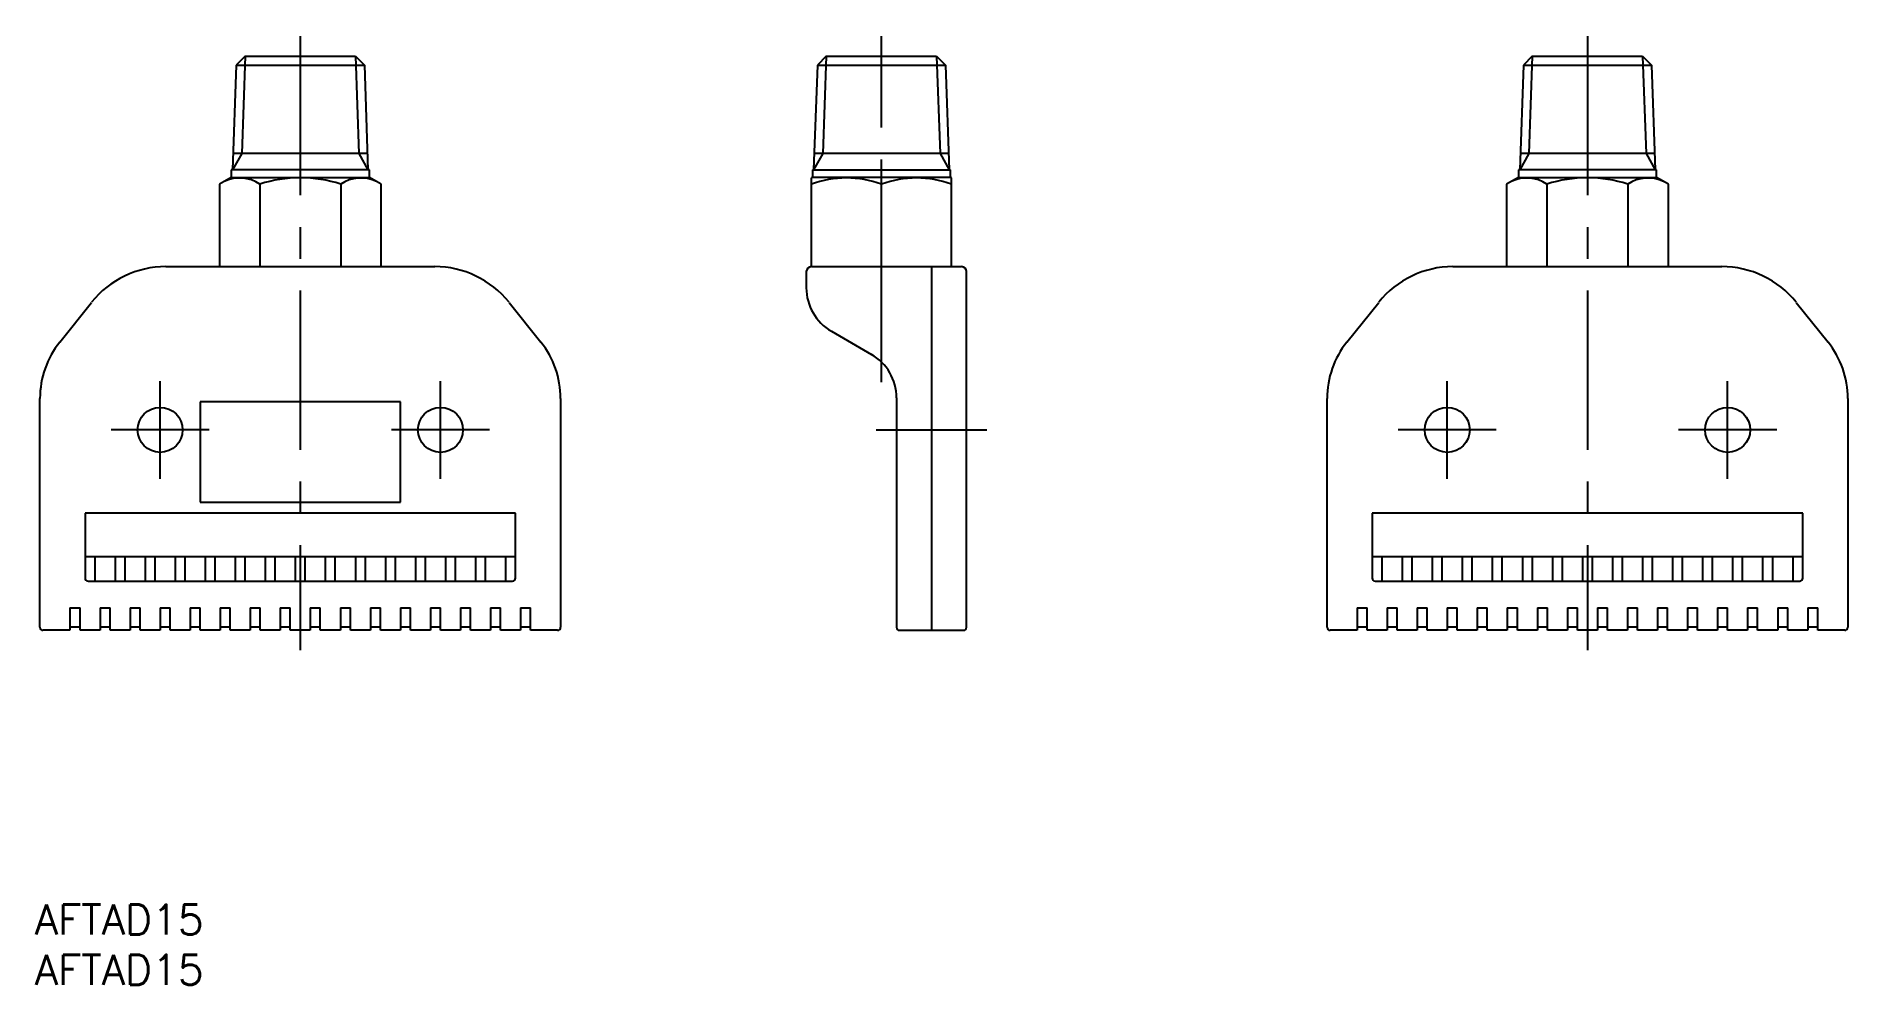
# Model space of a CAD drawing. Extents: x 0 to 181, y -8 to 87.
import ezdxf

# ---------------------------------------------------------------- set-up
doc = ezdxf.new("R2010")
doc.units = 0
doc.header["$LTSCALE"] = 0.5
doc.linetypes.add('CENTER', pattern=[50.8, 31.75, -6.35, 6.35, -6.35])
doc.layers.get('0').update_dxf_attribs({"linetype": 'CONTINUOUS'})
doc.layers.add('CENTER', color=1, linetype='CENTER')
doc.styles.get("Standard").update_dxf_attribs({"font": 'txt.shx', "height": 3, "bigfont": 'bigfont.shx'})

# ---------------------------------------------------------------- blocks, each defined once
blk = doc.blocks.new('*U4')
at = {"color": 7, "linetype": 'CONTINUOUS'}
blk.add_text('AFTAD15', height=3, dxfattribs=at).set_placement((0, -3))
blk = doc.blocks.new('*U5')
at = {"color": 7, "linetype": 'CONTINUOUS'}
blk.add_text('AFTAD15', height=3, dxfattribs=at).set_placement((0, -8))

msp = doc.modelspace()

# ---------------------------------------------------------------- linework, layer by layer
at = {"color": 7, "linetype": 'CONTINUOUS'}
for p, q in [((20.1, 83.8), (19.74, 73.34)), ((20.99, 84.69), (20.1, 83.8)), ((20.1, 83.8), (32.9, 83.8)), ((20.99, 84.69), (32.01, 84.69)), ((32.01, 84.69), (32.9, 83.8)), ((32.9, 83.8), (33.26, 73.34)), ((78.14, 83.8), (77.77, 73.34)), ((79.02, 84.69), (78.14, 83.8)), ((78.14, 83.8), (90.94, 83.8)), ((79.02, 84.69), (90.05, 84.69)), ((90.05, 84.69), (90.94, 83.8)), ((90.94, 83.8), (91.3, 73.34)), ((148.65, 83.8), (148.29, 73.34)), ((149.54, 84.69), (148.65, 83.8)), ((148.65, 83.8), (161.45, 83.8)), ((149.54, 84.69), (160.56, 84.69)), ((160.56, 84.69), (161.45, 83.8)), ((161.45, 83.8), (161.81, 73.34)), ((33.21, 74.98), (19.79, 74.98)), ((91.24, 74.98), (77.83, 74.98)), ((161.76, 74.98), (148.34, 74.98)), ((19.6, 72.6), (18.42, 71.92)), ((19.6, 73.34), (19.6, 72.6)), ((33.4, 73.34), (19.6, 73.34)), ((19.6, 72.6), (33.4, 72.6)), ((33.4, 72.6), (33.4, 73.34)), ((34.58, 71.92), (33.4, 72.6)), ((77.64, 72.6), (77.54, 72.54)), ((77.54, 63.69), (77.54, 72.54)), ((77.64, 73.34), (77.64, 72.6)), ((77.64, 73.34), (91.44, 73.34)), ((91.44, 72.6), (77.64, 72.6)), ((91.44, 72.6), (91.44, 73.34)), ((91.54, 72.54), (91.44, 72.6)), ((91.54, 63.69), (91.54, 72.54)), ((148.15, 72.6), (146.97, 71.92)), ((148.15, 73.34), (148.15, 72.6)), ((161.95, 73.34), (148.15, 73.34)), ((148.15, 72.6), (161.95, 72.6)), ((161.95, 72.6), (161.95, 73.34)), ((163.13, 71.92), (161.95, 72.6)), ((18.42, 71.92), (18.42, 63.69)), ((22.46, 71.92), (22.46, 63.69)), ((30.54, 71.92), (30.54, 63.69)), ((34.58, 63.69), (34.58, 71.92)), ((84.54, 63.69), (84.54, 71.92)), ((146.97, 71.92), (146.97, 63.69)), ((151.01, 71.92), (151.01, 63.69)), ((159.09, 71.92), (159.09, 63.69)), ((163.13, 63.69), (163.13, 71.92)), ((13.07, 63.69), (39.93, 63.69)), ((77.54, 63.69), (92.54, 63.69)), ((89.54, 63.69), (89.54, 60.11)), ((141.62, 63.69), (168.48, 63.69)), ((77.04, 63.19), (77.04, 61.57)), ((93.04, 27.69), (93.04, 63.19)), ((2.47, 56.15), (5.65, 60.12)), ((47.35, 60.12), (50.53, 56.15)), ((89.54, 60.11), (89.54, 55.53)), ((131.02, 56.15), (134.2, 60.12)), ((175.9, 60.12), (179.08, 56.15)), ((79.54, 57.24), (83.54, 54.93)), ((89.54, 55.53), (89.54, 49.91)), ((0.5, 27.69), (0.5, 50.53)), ((36.5, 50.19), (16.5, 50.19)), ((16.5, 50.19), (16.5, 40.19)), ((36.5, 40.19), (36.5, 50.19)), ((52.5, 50.53), (52.5, 27.69)), ((86.04, 50.6), (86.04, 27.69)), ((89.54, 49.91), (89.54, 27.69)), ((129.05, 27.69), (129.05, 50.53)), ((181.05, 50.53), (181.05, 27.69)), ((16.5, 40.19), (36.5, 40.19)), ((5, 39.09), (5, 32.6)), ((48, 39.09), (5, 39.09)), ((48, 32.6), (48, 39.09)), ((133.55, 39.09), (133.55, 32.6)), ((176.55, 39.09), (133.55, 39.09)), ((176.55, 32.6), (176.55, 39.09)), ((5, 34.76), (48, 34.76)), ((6, 32.3), (6, 34.76)), ((8, 34.76), (8, 32.3)), ((9, 32.3), (9, 34.76)), ((9, 32.3), (9, 34.76)), ((11, 34.76), (11, 32.3)), ((12, 32.3), (12, 34.76)), ((14, 34.76), (14, 32.3)), ((15, 32.3), (15, 34.76)), ((17, 34.76), (17, 32.3)), ((17, 34.76), (17, 32.3)), ((18, 32.3), (18, 34.76)), ((20, 34.76), (20, 32.3)), ((21, 32.3), (21, 34.76)), ((23, 34.76), (23, 32.3)), ((24, 32.3), (24, 34.76)), ((26, 34.76), (26, 32.3)), ((27, 32.3), (27, 34.76)), ((29, 34.76), (29, 32.3)), ((30, 32.3), (30, 34.76)), ((32, 34.76), (32, 32.3)), ((33, 32.3), (33, 34.76)), ((35, 34.76), (35, 32.3)), ((35, 34.76), (35, 32.3)), ((36, 32.3), (36, 34.76)), ((38, 34.76), (38, 32.3)), ((39, 32.3), (39, 34.76)), ((41, 34.76), (41, 32.3)), ((41, 34.76), (41, 32.3)), ((42, 32.3), (42, 34.76)), ((44, 34.76), (44, 32.3)), ((45, 32.3), (45, 34.76)), ((47, 34.76), (47, 32.3)), ((133.55, 34.76), (176.55, 34.76)), ((134.55, 32.3), (134.55, 34.76)), ((136.55, 34.76), (136.55, 32.3)), ((137.55, 32.3), (137.55, 34.76)), ((137.55, 32.3), (137.55, 34.76)), ((139.55, 34.76), (139.55, 32.3)), ((140.55, 32.3), (140.55, 34.76)), ((142.55, 34.76), (142.55, 32.3)), ((143.55, 32.3), (143.55, 34.76)), ((145.55, 34.76), (145.55, 32.3)), ((145.55, 34.76), (145.55, 32.3)), ((146.55, 32.3), (146.55, 34.76)), ((148.55, 34.76), (148.55, 32.3)), ((149.55, 32.3), (149.55, 34.76)), ((151.55, 34.76), (151.55, 32.3)), ((152.55, 32.3), (152.55, 34.76)), ((154.55, 34.76), (154.55, 32.3)), ((155.55, 32.3), (155.55, 34.76)), ((157.55, 34.76), (157.55, 32.3)), ((158.55, 32.3), (158.55, 34.76)), ((160.55, 34.76), (160.55, 32.3)), ((161.55, 32.3), (161.55, 34.76)), ((163.55, 34.76), (163.55, 32.3)), ((163.55, 34.76), (163.55, 32.3)), ((164.55, 32.3), (164.55, 34.76)), ((166.55, 34.76), (166.55, 32.3)), ((167.55, 32.3), (167.55, 34.76)), ((169.55, 34.76), (169.55, 32.3)), ((169.55, 34.76), (169.55, 32.3)), ((170.55, 32.3), (170.55, 34.76)), ((172.55, 34.76), (172.55, 32.3)), ((173.55, 32.3), (173.55, 34.76)), ((175.55, 34.76), (175.55, 32.3)), ((5.3, 32.3), (47.7, 32.3)), ((133.85, 32.3), (176.25, 32.3)), ((3.5, 29.63), (4.5, 29.63)), ((3.5, 29.63), (3.5, 27.39)), ((4.5, 27.39), (4.5, 29.63)), ((6.5, 29.63), (7.5, 29.63)), ((6.5, 29.63), (6.5, 27.39)), ((7.5, 27.39), (7.5, 29.63)), ((9.5, 29.63), (10.5, 29.63)), ((9.5, 29.63), (9.5, 27.39)), ((10.5, 27.39), (10.5, 29.63)), ((12.5, 29.63), (13.5, 29.63)), ((12.5, 29.63), (12.5, 27.39)), ((13.5, 27.39), (13.5, 29.63)), ((15.5, 29.63), (16.5, 29.63)), ((15.5, 29.63), (15.5, 27.39)), ((16.5, 27.39), (16.5, 29.63)), ((18.5, 29.63), (19.5, 29.63)), ((18.5, 29.63), (18.5, 27.39)), ((19.5, 27.39), (19.5, 29.63)), ((21.5, 29.63), (22.5, 29.63)), ((21.5, 29.63), (21.5, 27.39)), ((22.5, 27.39), (22.5, 29.63)), ((24.5, 29.63), (25.5, 29.63)), ((24.5, 29.63), (24.5, 27.39)), ((25.5, 27.39), (25.5, 29.63)), ((27.5, 29.63), (28.5, 29.63)), ((27.5, 29.63), (27.5, 27.39)), ((28.5, 27.39), (28.5, 29.63)), ((30.5, 29.63), (31.5, 29.63)), ((30.5, 29.63), (30.5, 27.39)), ((31.5, 27.39), (31.5, 29.63)), ((33.5, 29.63), (34.5, 29.63)), ((33.5, 29.63), (33.5, 27.39)), ((34.5, 27.39), (34.5, 29.63)), ((36.5, 29.63), (37.5, 29.63)), ((36.5, 29.63), (36.5, 27.39)), ((37.5, 27.39), (37.5, 29.63)), ((39.5, 29.63), (40.5, 29.63)), ((39.5, 29.63), (39.5, 27.39)), ((40.5, 27.39), (40.5, 29.63)), ((42.5, 29.63), (43.5, 29.63)), ((42.5, 29.63), (42.5, 27.39)), ((43.5, 27.39), (43.5, 29.63)), ((45.5, 29.63), (46.5, 29.63)), ((45.5, 29.63), (45.5, 27.39)), ((46.5, 27.39), (46.5, 29.63)), ((48.5, 29.63), (49.5, 29.63)), ((48.5, 29.63), (48.5, 27.39)), ((49.5, 27.39), (49.5, 29.63)), ((132.05, 29.63), (133.05, 29.63)), ((132.05, 29.63), (132.05, 27.39)), ((133.05, 27.39), (133.05, 29.63)), ((135.05, 29.63), (136.05, 29.63)), ((135.05, 29.63), (135.05, 27.39)), ((136.05, 27.39), (136.05, 29.63)), ((138.05, 29.63), (139.05, 29.63)), ((138.05, 29.63), (138.05, 27.39)), ((139.05, 27.39), (139.05, 29.63)), ((141.05, 29.63), (142.05, 29.63)), ((141.05, 29.63), (141.05, 27.39)), ((142.05, 27.39), (142.05, 29.63)), ((144.05, 29.63), (145.05, 29.63)), ((144.05, 29.63), (144.05, 27.39)), ((145.05, 27.39), (145.05, 29.63)), ((147.05, 29.63), (148.05, 29.63)), ((147.05, 29.63), (147.05, 27.39)), ((148.05, 27.39), (148.05, 29.63)), ((150.05, 29.63), (151.05, 29.63)), ((150.05, 29.63), (150.05, 27.39)), ((151.05, 27.39), (151.05, 29.63)), ((153.05, 29.63), (154.05, 29.63)), ((153.05, 29.63), (153.05, 27.39)), ((154.05, 27.39), (154.05, 29.63)), ((156.05, 29.63), (157.05, 29.63)), ((156.05, 29.63), (156.05, 27.39)), ((157.05, 27.39), (157.05, 29.63)), ((159.05, 29.63), (160.05, 29.63)), ((159.05, 29.63), (159.05, 27.39)), ((160.05, 27.39), (160.05, 29.63)), ((162.05, 29.63), (163.05, 29.63)), ((162.05, 29.63), (162.05, 27.39)), ((163.05, 27.39), (163.05, 29.63)), ((165.05, 29.63), (166.05, 29.63)), ((165.05, 29.63), (165.05, 27.39)), ((166.05, 27.39), (166.05, 29.63)), ((168.05, 29.63), (169.05, 29.63)), ((168.05, 29.63), (168.05, 27.39)), ((169.05, 27.39), (169.05, 29.63)), ((171.05, 29.63), (172.05, 29.63)), ((171.05, 29.63), (171.05, 27.39)), ((172.05, 27.39), (172.05, 29.63)), ((174.05, 29.63), (175.05, 29.63)), ((174.05, 29.63), (174.05, 27.39)), ((175.05, 27.39), (175.05, 29.63)), ((177.05, 29.63), (178.05, 29.63)), ((177.05, 29.63), (177.05, 27.39)), ((178.05, 27.39), (178.05, 29.63)), ((3.5, 27.39), (0.8, 27.39)), ((4.5, 27.69), (3.5, 27.69)), ((6.5, 27.39), (4.5, 27.39)), ((7.5, 27.69), (6.5, 27.69)), ((9.5, 27.39), (7.5, 27.39)), ((10.5, 27.69), (9.5, 27.69)), ((12.5, 27.39), (10.5, 27.39)), ((13.5, 27.69), (12.5, 27.69)), ((15.5, 27.39), (13.5, 27.39)), ((16.5, 27.69), (15.5, 27.69)), ((18.5, 27.39), (16.5, 27.39)), ((19.5, 27.69), (18.5, 27.69)), ((21.5, 27.39), (19.5, 27.39)), ((22.5, 27.69), (21.5, 27.69)), ((24.5, 27.39), (22.5, 27.39)), ((25.5, 27.69), (24.5, 27.69)), ((27.5, 27.39), (25.5, 27.39)), ((28.5, 27.69), (27.5, 27.69)), ((30.5, 27.39), (28.5, 27.39)), ((31.5, 27.69), (30.5, 27.69)), ((33.5, 27.39), (31.5, 27.39)), ((34.5, 27.69), (33.5, 27.69)), ((36.5, 27.39), (34.5, 27.39)), ((37.5, 27.69), (36.5, 27.69)), ((39.5, 27.39), (37.5, 27.39)), ((40.5, 27.69), (39.5, 27.69)), ((42.5, 27.39), (40.5, 27.39)), ((43.5, 27.69), (42.5, 27.69)), ((45.5, 27.39), (43.5, 27.39)), ((46.5, 27.69), (45.5, 27.69)), ((48.5, 27.39), (46.5, 27.39)), ((49.5, 27.69), (48.5, 27.69)), ((52.2, 27.39), (49.5, 27.39)), ((86.34, 27.39), (92.74, 27.39)), ((89.54, 27.69), (89.54, 27.39)), ((132.05, 27.39), (129.35, 27.39)), ((133.05, 27.69), (132.05, 27.69)), ((135.05, 27.39), (133.05, 27.39)), ((136.05, 27.69), (135.05, 27.69)), ((138.05, 27.39), (136.05, 27.39)), ((139.05, 27.69), (138.05, 27.69)), ((141.05, 27.39), (139.05, 27.39)), ((142.05, 27.69), (141.05, 27.69)), ((144.05, 27.39), (142.05, 27.39)), ((145.05, 27.69), (144.05, 27.69)), ((147.05, 27.39), (145.05, 27.39)), ((148.05, 27.69), (147.05, 27.69)), ((150.05, 27.39), (148.05, 27.39)), ((151.05, 27.69), (150.05, 27.69)), ((153.05, 27.39), (151.05, 27.39)), ((154.05, 27.69), (153.05, 27.69)), ((156.05, 27.39), (154.05, 27.39)), ((157.05, 27.69), (156.05, 27.69)), ((159.05, 27.39), (157.05, 27.39)), ((160.05, 27.69), (159.05, 27.69)), ((162.05, 27.39), (160.05, 27.39)), ((163.05, 27.69), (162.05, 27.69)), ((165.05, 27.39), (163.05, 27.39)), ((166.05, 27.69), (165.05, 27.69)), ((168.05, 27.39), (166.05, 27.39)), ((169.05, 27.69), (168.05, 27.69)), ((171.05, 27.39), (169.05, 27.39)), ((172.05, 27.69), (171.05, 27.69)), ((174.05, 27.39), (172.05, 27.39)), ((175.05, 27.69), (174.05, 27.69)), ((177.05, 27.39), (175.05, 27.39)), ((178.05, 27.69), (177.05, 27.69)), ((180.75, 27.39), (178.05, 27.39))]:
    msp.add_line(p, q, dxfattribs=at)
at = {"color": 3, "linetype": 'CONTINUOUS'}
for p, q in [((20.99, 84.69), (20.65, 74.98)), ((32.01, 84.69), (32.35, 74.98)), ((79.02, 84.69), (78.68, 74.98)), ((90.05, 84.69), (90.39, 74.98)), ((149.54, 84.69), (149.2, 74.98)), ((160.56, 84.69), (160.9, 74.98)), ((20.65, 74.98), (19.74, 73.34)), ((32.35, 74.98), (33.26, 73.34)), ((78.68, 74.98), (77.77, 73.34)), ((90.39, 74.98), (91.3, 73.34)), ((149.2, 74.98), (148.29, 73.34)), ((160.9, 74.98), (161.81, 73.34))]:
    msp.add_line(p, q, dxfattribs=at)
at = {"color": 7, "linetype": 'CONTINUOUS'}
for centre in [(12.5, 47.39), (40.5, 47.39), (141.05, 47.39), (169.05, 47.39)]:
    msp.add_circle(centre, 2.25, dxfattribs=at)
for centre, radius, start, end in [((20.44, 68.96), 3.58, 55.6189, 115.6189), ((26.5, 59.17), 13.38, 72.4144, 107.5856), ((32.56, 68.96), 3.58, 64.3799, 124.3799), ((81.04, 62.43), 10.11, 69.7465, 110.2535), ((88.04, 62.43), 10.11, 69.7465, 110.2535), ((148.99, 68.96), 3.58, 55.6189, 115.6189), ((155.05, 59.17), 13.38, 72.4144, 107.5856), ((161.11, 68.96), 3.58, 64.3799, 124.3799), ((13.07, 54.19), 9.5, 90, 141.3402), ((39.93, 54.19), 9.5, 38.6598, 90), ((77.54, 63.19), 0.5, 90, 180), ((92.54, 63.19), 0.5, 360, 90), ((141.62, 54.19), 9.5, 90, 141.3402), ((168.48, 54.19), 9.5, 38.6598, 90), ((82.04, 61.57), 5, 180, 240.0032), ((9.5, 50.53), 9, 141.3402, 180), ((43.5, 50.53), 9, 0, 38.6598), ((138.05, 50.53), 9, 141.3402, 180), ((172.05, 50.53), 9, 0, 38.6598), ((81.04, 50.6), 5, 0, 60.0032), ((5.08, 32.79), 0.0754, 180.0085, 187.2142), ((5.3, 32.6), 0.3, 180, 270), ((47.7, 32.6), 0.3, 270, 0), ((47.92, 32.79), 0.0754, 352.7858, 359.9915), ((48, 32.79), 0.00211, 146.0985, 208.6582), ((133.63, 32.79), 0.0754, 180.0085, 187.2142), ((133.85, 32.6), 0.3, 180, 270), ((176.25, 32.6), 0.3, 270, 0), ((176.47, 32.79), 0.0754, 352.7858, 359.9915), ((176.55, 32.79), 0.00211, 146.0985, 208.6582), ((0.8, 27.69), 0.3, 180, 270), ((52.2, 27.69), 0.3, 270, 0), ((86.34, 27.69), 0.3, 180, 270), ((92.74, 27.69), 0.3, 270, 0), ((129.35, 27.69), 0.3, 180, 270), ((180.75, 27.69), 0.3, 270, 0)]:
    msp.add_arc(centre, radius, start, end, dxfattribs=at)
at = {"layer": 'CENTER', "color": 1, "linetype": 'CENTER'}
for p, q in [((26.5, 86.69), (26.5, 25.39)), ((84.54, 52.17), (84.54, 86.69)), ((155.05, 86.69), (155.05, 25.39)), ((12.5, 42.51), (12.5, 52.26)), ((40.5, 42.51), (40.5, 52.26)), ((141.05, 42.51), (141.05, 52.26)), ((169.05, 42.51), (169.05, 52.26)), ((17.4, 47.39), (7.6, 47.39)), ((45.4, 47.39), (35.6, 47.39)), ((84, 47.39), (95.07, 47.39)), ((145.95, 47.39), (136.15, 47.39)), ((173.95, 47.39), (164.15, 47.39))]:
    msp.add_line(p, q, dxfattribs=at)

# ---------------------------------------------------------------- block references
at = {"color": 7, "linetype": 'CONTINUOUS'}
for name in ['*U4', '*U5']:
    msp.add_blockref(name, (0, 0), dxfattribs=at)

doc.saveas('drawing.dxf')
